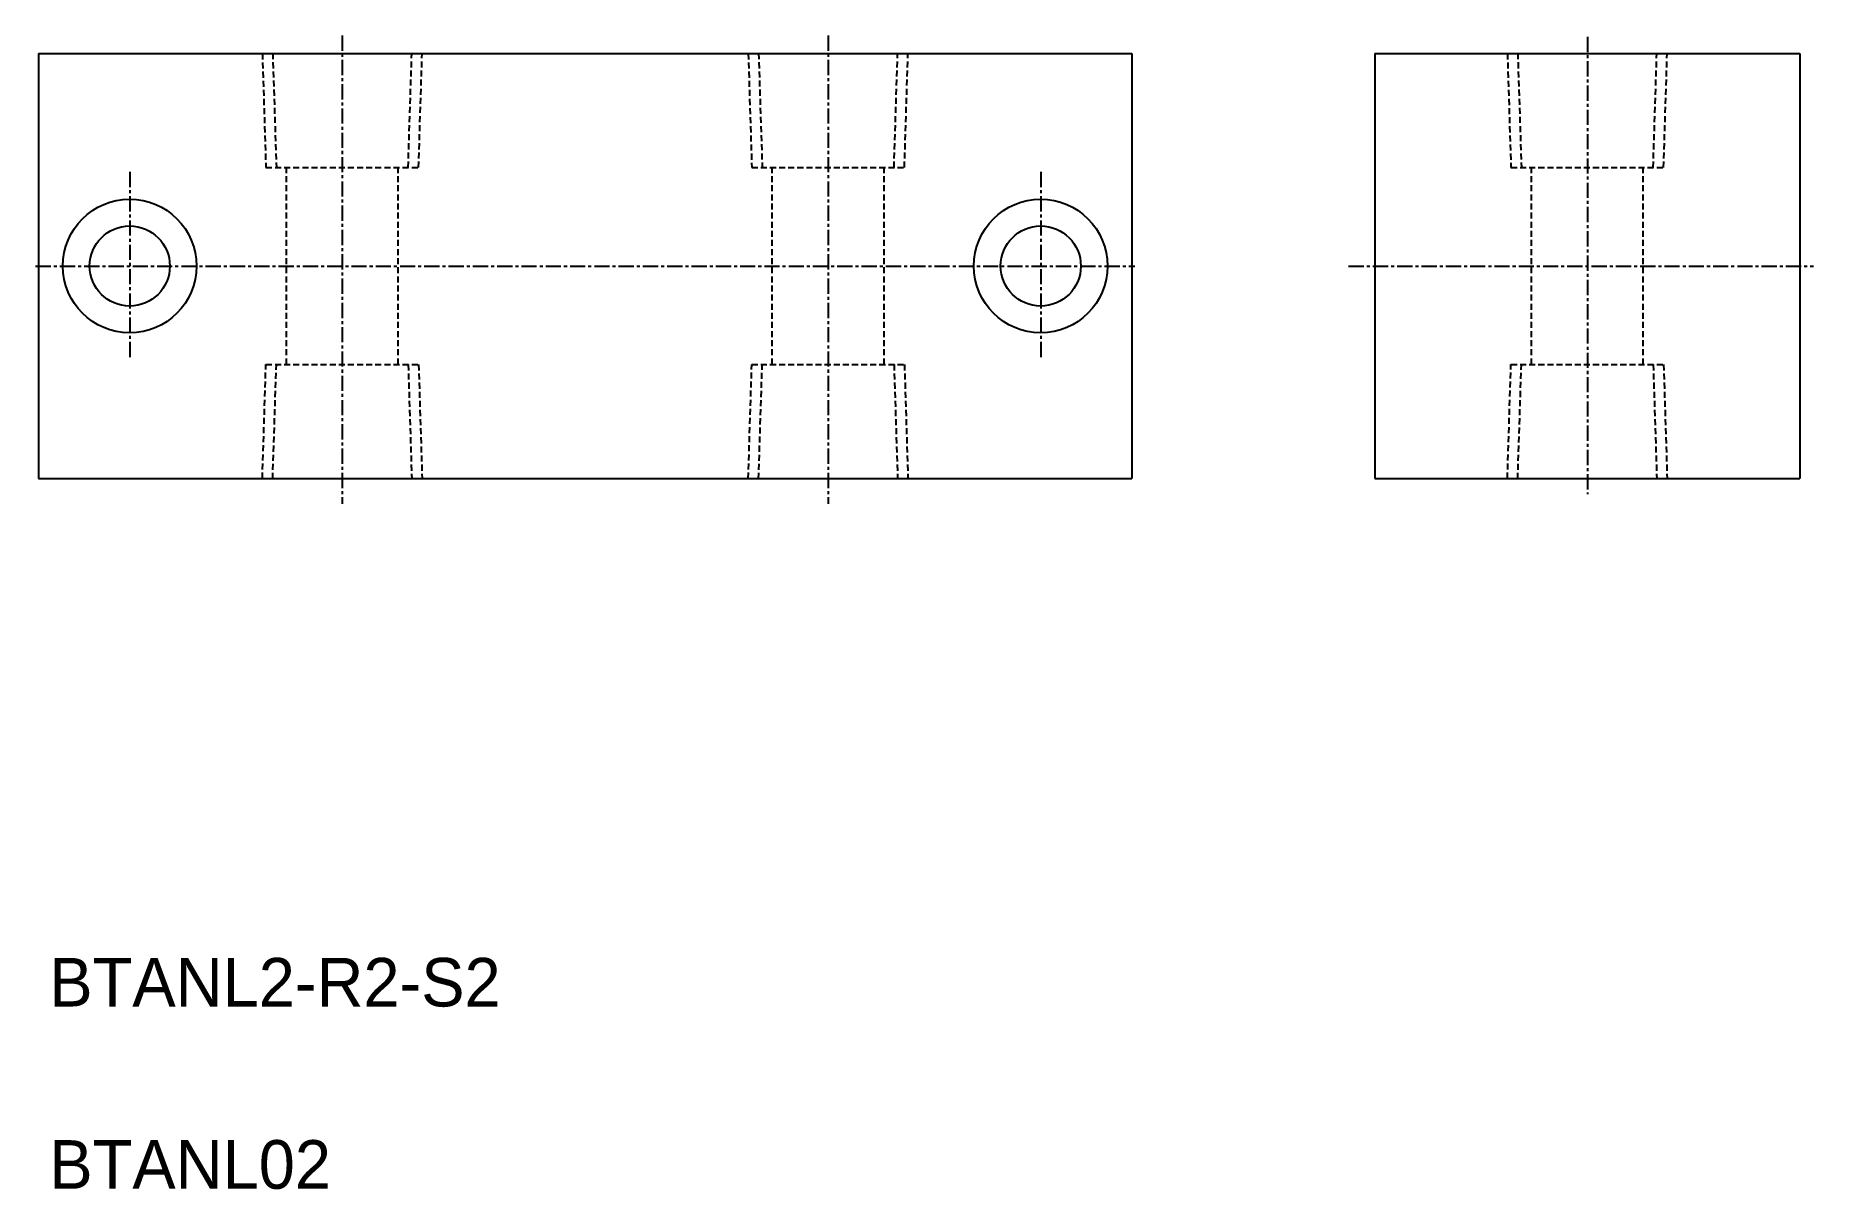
# Model space of a CAD drawing. Extents: x 2608 to 2755, y 712 to 807.
import ezdxf

# ---------------------------------------------------------------- set-up
doc = ezdxf.new("R2010")
doc.units = 0
doc.linetypes.add('CENTER', pattern=[2, 1.25, -0.25, 0.25, -0.25])
doc.linetypes.add('DASHED', pattern=[0.75, 0.5, -0.25])
doc.layers.get('0').update_dxf_attribs({"linetype": 'CONTINUOUS'})
doc.layers.add('CENTER', color=1, linetype='CENTER')

msp = doc.modelspace()

# ---------------------------------------------------------------- linework, layer by layer
for p, q in [((2608.7, 805.95), (2608.7, 770.95)), ((2608.7, 805.95), (2698.7, 805.95)), ((2698.7, 805.95), (2698.7, 770.95)), ((2718.7, 805.95), (2753.7, 805.95)), ((2718.7, 805.95), (2718.7, 770.95)), ((2753.7, 805.95), (2753.7, 770.95)), ((2608.7, 770.95), (2698.7, 770.95)), ((2718.7, 770.95), (2753.7, 770.95))]:
    msp.add_line(p, q)
at = {"color": 3, "linetype": 'DASHED'}
for p, q in [((2627.12, 805.95), (2627.41, 796.55)), ((2627.97, 805.97), (2628.27, 796.55)), ((2639.12, 796.55), (2639.42, 805.97)), ((2639.98, 796.55), (2640.27, 805.95)), ((2667.12, 805.95), (2667.41, 796.55)), ((2667.97, 805.97), (2668.27, 796.55)), ((2679.12, 796.55), (2679.42, 805.97)), ((2679.98, 796.55), (2680.27, 805.95)), ((2729.62, 805.95), (2729.91, 796.55)), ((2730.47, 805.97), (2730.77, 796.55)), ((2741.62, 796.55), (2741.92, 805.97)), ((2742.48, 796.55), (2742.77, 805.95)), ((2627.41, 796.55), (2639.98, 796.55)), ((2629.1, 780.35), (2629.1, 796.55)), ((2638.3, 780.35), (2638.3, 796.55)), ((2667.41, 796.55), (2679.98, 796.55)), ((2669.1, 780.35), (2669.1, 796.55)), ((2678.3, 780.35), (2678.3, 796.55)), ((2729.91, 796.55), (2742.48, 796.55)), ((2731.6, 780.35), (2731.6, 796.55)), ((2740.8, 780.35), (2740.8, 796.55)), ((2627.12, 770.95), (2627.41, 780.35)), ((2627.41, 780.35), (2639.98, 780.35)), ((2627.97, 770.92), (2628.27, 780.35)), ((2639.12, 780.35), (2639.42, 770.92)), ((2639.98, 780.35), (2640.27, 770.95)), ((2667.12, 770.95), (2667.41, 780.35)), ((2667.41, 780.35), (2679.98, 780.35)), ((2667.97, 770.92), (2668.27, 780.35)), ((2679.12, 780.35), (2679.42, 770.92)), ((2679.98, 780.35), (2680.27, 770.95)), ((2729.62, 770.95), (2729.91, 780.35)), ((2729.91, 780.35), (2742.48, 780.35)), ((2730.47, 770.92), (2730.77, 780.35)), ((2741.62, 780.35), (2741.92, 770.92)), ((2742.48, 780.35), (2742.77, 770.95))]:
    msp.add_line(p, q, dxfattribs=at)
for centre, radius in [((2616.2, 788.45), 5.5), ((2691.2, 788.45), 5.5), ((2616.2, 788.45), 3.3), ((2691.2, 788.45), 3.3)]:
    msp.add_circle(centre, radius)
at = {"layer": 'CENTER', "color": 1, "linetype": 'CENTER'}
for p, q in [((2633.7, 807.42), (2633.7, 768.88)), ((2673.7, 807.42), (2673.7, 768.88)), ((2736.2, 807.31), (2736.2, 769.67)), ((2616.2, 796.2), (2616.2, 780.7)), ((2691.2, 796.2), (2691.2, 780.7)), ((2608.45, 788.45), (2628.95, 788.45)), ((2608.45, 788.45), (2698.95, 788.45)), ((2638.45, 788.45), (2698.95, 788.45)), ((2716.55, 788.45), (2754.81, 788.45))]:
    msp.add_line(p, q, dxfattribs=at)

# ---------------------------------------------------------------- texts
for s, p in [('BTANL2-R2-S2', (2609.58, 727.5)), ('BTANL02', (2609.58, 712.5))]:
    msp.add_text(s, height=4).set_placement(p)

doc.saveas('drawing.dxf')
